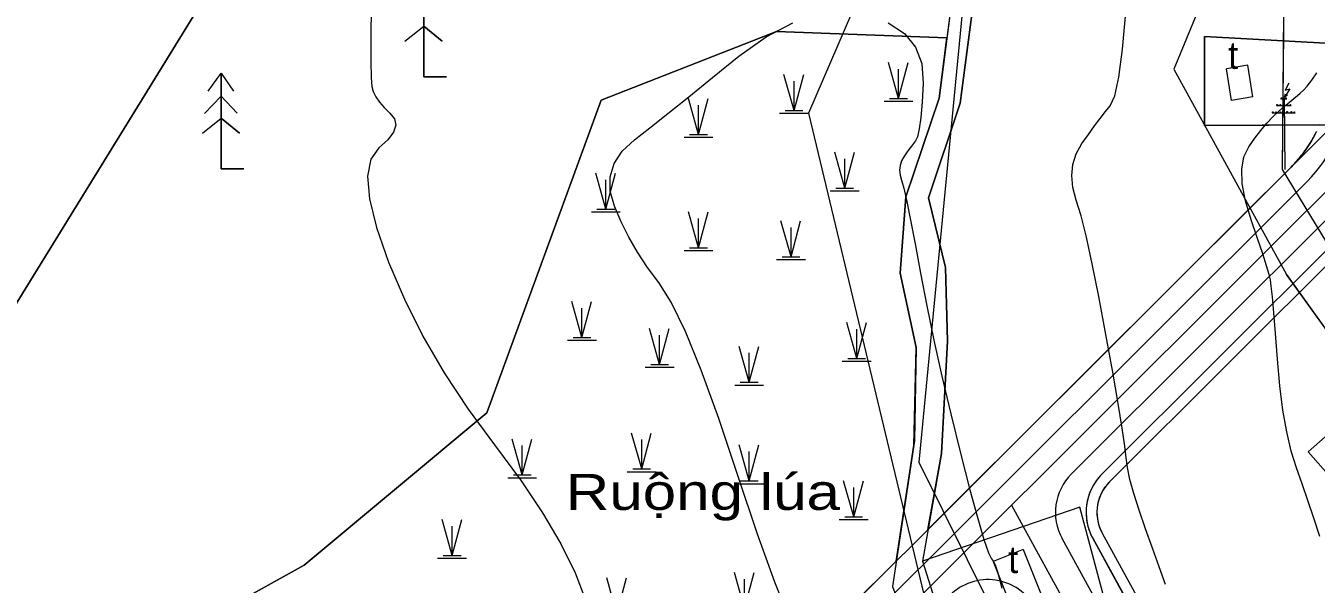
# Model space of a CAD drawing. Header units: metres. Extents: x 533049 to 537618, y 1849954 to 1852676.
# Drawn here: x 534180.9 to 534419.7, y 1851962.1 to 1852065.4 of the extents above; entities that cross this region are included whole.
import ezdxf

# ---------------------------------------------------------------- set-up
doc = ezdxf.new("R2010")
doc.units = ezdxf.units.M
doc.header["$LTSCALE"] = 2
for name, color, linetype, lineweight in [('13', 7, 'Continuous', 13), ('20', 7, 'Continuous', 13), ('38', 7, 'Continuous', 13), ('47', 7, 'Continuous', 13), ('48', 7, 'Continuous', 13), ('50', 7, 'Continuous', 13), ('52', 7, 'Continuous', 13), ('54', 7, 'Continuous', 13), ('55', 7, 'Continuous', 13), ('57', 7, 'Continuous', 13), ('60', 7, 'Continuous', 13), ('63', 7, 'Continuous', 13)]:
    doc.layers.add(name, color=color, linetype=linetype, lineweight=lineweight)

msp = doc.modelspace()

# ---------------------------------------------------------------- linework, layer by layer
at = {"linetype": 'Continuous', "lineweight": 13}
for points in [[(534424.59, 1852047.05), (534399.05, 1852046.95), (534399.05, 1852063.42), (534423.92, 1852062.01), (534423.34, 1852051.79)], [(534363.19, 1851922.52), (534388.54, 1851929.31), (534375.95, 1851976.31), (534346.81, 1851966.37), (534351.27, 1851952.29), (534357.23, 1851938.33)]]:
    msp.add_lwpolyline(points, close=True, dxfattribs=at)
at = {"layer": '13'}
for points in [[(534431.21, 1852044.41), (534248.25, 1851861.97), (534062.72, 1851708.69), (534061.78, 1851707.91), (534060.84, 1851707.13), (534059.91, 1851706.34), (534058.98, 1851705.55), (534058.05, 1851704.76), (534057.13, 1851703.96), (534056.21, 1851703.15), (534055.29, 1851702.35), (534054.38, 1851701.54), (534053.47, 1851700.72), (534052.56, 1851699.91), (534051.65, 1851699.09)], [(534363.3, 1851976.69), (534468.01, 1851785.78)]]:
    msp.add_lwpolyline(points, dxfattribs=at)
at = {"layer": '20'}
for p, q in [((534407.07, 1852058.06), (534403.12, 1852057.44)), ((534408, 1852052.21), (534407.07, 1852058.06)), ((534408, 1852052.21), (534407.07, 1852058.06)), ((534404.05, 1852051.58), (534403.12, 1852057.44)), ((534408, 1852052.21), (534404.05, 1852051.58)), ((534434.71, 1851990.81), (534414.23, 1852019.36)), ((534365.49, 1851968.49), (534359.92, 1851966.27)), ((534365.49, 1851968.49), (534370.13, 1851956.82)), ((534359.92, 1851966.27), (534364.55, 1851954.61))]:
    msp.add_line(p, q, dxfattribs=at)
for points in [[(534420.89, 1851786.59), (534400.6, 1851829.81), (534364.97, 1851862.67), (534326.88, 1851878.18), (534328.29, 1851914.84), (534317.01, 1851941.62), (534285.97, 1851920.48), (534256.35, 1851895.1), (534215.44, 1851895.1), (534188.64, 1851914.84), (534194.28, 1851944.44), (534232.37, 1851965.59), (534266.22, 1851993.79), (534287.38, 1852051.6), (534319.83, 1852064.29), (534351.36, 1852063.16)], [(534414.23, 1852019.36), (534434.71, 1851990.81), (534534.24, 1851828.71), (534535.86, 1851829.97)]]:
    msp.add_lwpolyline(points, dxfattribs=at)
at = {"layer": '38'}
for points in [[(534425, 1852024.45), (534381.47, 1851981.04), (534381.22, 1851980.78), (534380.99, 1851980.52), (534380.76, 1851980.24), (534380.55, 1851979.95), (534380.36, 1851979.66), (534380.17, 1851979.35), (534380, 1851979.04), (534379.85, 1851978.72), (534379.71, 1851978.39), (534379.58, 1851978.06), (534379.47, 1851977.72), (534379.37, 1851977.38), (534379.29, 1851977.04), (534379.22, 1851976.69), (534379.17, 1851976.33), (534379.14, 1851975.98), (534379.12, 1851975.63), (534379.12, 1851975.27), (534379.13, 1851974.92), (534379.16, 1851974.56), (534379.2, 1851974.21), (534379.26, 1851973.86), (534379.33, 1851973.51), (534379.42, 1851973.17), (534379.53, 1851972.83), (534379.65, 1851972.49), (534379.79, 1851972.16), (534379.94, 1851971.84)], [(534425, 1852024.45), (534381.47, 1851981.04), (534381, 1851980.53), (534380.58, 1851979.99), (534380.21, 1851979.41), (534379.89, 1851978.81), (534379.62, 1851978.17), (534379.41, 1851977.52), (534379.25, 1851976.85), (534379.15, 1851976.17), (534379.12, 1851975.48), (534379.14, 1851974.8), (534379.21, 1851974.11), (534379.35, 1851973.44), (534379.55, 1851972.78), (534379.8, 1851972.14), (534380.1, 1851971.53), (534478.75, 1851791.68)], [(534434.94, 1851967.64), (534418.22, 1851986.56), (534441.27, 1852006.93)], [(534434.94, 1851967.64), (534418.22, 1851986.56), (534441.27, 1852006.93)], [(534379.94, 1851971.84), (534380.1, 1851971.53), (534478.75, 1851791.68)]]:
    msp.add_lwpolyline(points, dxfattribs=at)
at = {"layer": '47'}
msp.add_lwpolyline([(534317.01, 1851941.62), (534341.96, 1851966.36), (534345.35, 1851988.6), (534345.64, 1852005.86), (534342.71, 1852019.61), (534343.76, 1852033.72), (534349.89, 1852051.98), (534351.36, 1852063.16), (534319.83, 1852064.29), (534287.38, 1852051.6), (534266.22, 1851993.79), (534232.37, 1851965.59), (534194.28, 1851944.44), (534188.64, 1851914.84), (534215.44, 1851895.1), (534256.35, 1851895.1), (534285.97, 1851920.48)], close=True, dxfattribs=at)
at = {"layer": '48'}
for points in [[(533977.24, 1851648.42), (534130.24, 1851934.92), (534331.46, 1852261.17)], [(534352.91, 1852074.99), (534351.36, 1852063.16), (534319.83, 1852064.29), (534287.38, 1852051.6), (534266.22, 1851993.79), (534232.37, 1851965.59), (534194.28, 1851944.44), (534188.64, 1851914.84), (534215.44, 1851895.1), (534256.35, 1851895.1), (534285.97, 1851920.48), (534317.05, 1851941.52), (534243.03, 1851867.72), (534057.43, 1851714.38), (534044.12, 1851702.7)]]:
    msp.add_lwpolyline(points, dxfattribs=at)
msp.add_lwpolyline([(534426.05, 1852086.94), (534423.73, 1852074.6), (534422.53, 1852062.09), (534399.05, 1852063.42), (534399.05, 1852046.95), (534422.88, 1852047.05), (534347.84, 1851972.23), (534350.32, 1851986.26), (534351.49, 1852007.03), (534351.09, 1852020.67), (534347.92, 1852033.55), (534353.81, 1852051.07), (534356.89, 1852074.52), (534357.95, 1852084.9), (534361.13, 1852090.66), (534368.81, 1852102.34), (534370.32, 1852106.19), (534373.77, 1852104.83), (534426.12, 1852087.19)], close=True, dxfattribs=at)
at = {"layer": '50'}
msp.add_lwpolyline([(536135.62, 1851789.73), (535515.36, 1851926.72), (535258.49, 1851965.9), (535022.43, 1852017.88), (534680.94, 1852158.74), (534430.49, 1852265.01), (534355.97, 1852086.41), (534346.15, 1851984.65), (534462.32, 1851750.84), (534498.61, 1851623.52), (534531.69, 1851526.54), (534597.01, 1851432.26), (534785.89, 1851296.54), (534919.76, 1851224.01), (534977.19, 1851164.91), (535024.77, 1851103.67), (535103, 1851049.68), (535187.68, 1851009.38), (535275.89, 1851002.01), (535384.77, 1851022.15), (535615.7, 1851282.83), (535719.73, 1851373.89), (535864.09, 1851423.05), (536000.84, 1851463.59)], dxfattribs=at)
at = {"layer": '52'}
msp.add_lwpolyline([(534424.59, 1852047.05), (534399.05, 1852046.95), (534399.05, 1852063.42), (534423.92, 1852062.01), (534423.34, 1852051.79)], close=True, dxfattribs=at)
at = {"layer": '54'}
for p, q in [((534374.36, 1851982.43), (534423.85, 1852031.77)), ((534472.61, 1851788.31), (534372.66, 1851970.54))]:
    msp.add_line(p, q, dxfattribs=at)
msp.add_lwpolyline([(534418.02, 1852036.55), (534245.72, 1851864.75), (534060.16, 1851711.44)], dxfattribs=at)
for centre, radius, start, end in [((534400.37, 1852054.25), 25, 314.9169, 359.2786), ((534381.43, 1851975.35), 10, 134.9169, 208.7456), ((534358.94, 1851952.93), 10, 28.7456, 134.9169)]:
    msp.add_arc(centre, radius, start, end, dxfattribs=at)
at = {"layer": '55'}
for p, q in [((534380.05, 1851982.46), (534423.59, 1852025.86)), ((534477, 1851790.71), (534378.35, 1851970.57))]:
    msp.add_line(p, q, dxfattribs=at)
for points in [[(534356.89, 1852074.52), (534353.81, 1852051.07), (534347.92, 1852033.55), (534351.09, 1852020.67), (534351.49, 1852007.03), (534350.32, 1851986.26), (534347.84, 1851972.23), (534415.05, 1852039.24), (534415.28, 1852039.48), (534415.51, 1852039.71), (534415.74, 1852039.95), (534415.96, 1852040.19), (534416.17, 1852040.44), (534416.39, 1852040.68), (534416.6, 1852040.93), (534416.81, 1852041.18), (534417.01, 1852041.44), (534417.21, 1852041.7), (534417.41, 1852041.96), (534417.6, 1852042.22), (534417.8, 1852042.49), (534417.98, 1852042.75), (534418.17, 1852043.02), (534418.35, 1852043.3), (534418.52, 1852043.57), (534418.7, 1852043.85), (534418.87, 1852044.13), (534419.03, 1852044.41), (534419.19, 1852044.69), (534419.35, 1852044.98), (534419.51, 1852045.27), (534419.66, 1852045.56), (534419.8, 1852045.85)], [(534420.35, 1852047.04), (534399.05, 1852046.95), (534399.05, 1852063.42), (534422.53, 1852062.09)], [(534419.73, 1852045.7), (534419.42, 1852045.11), (534419.1, 1852044.53), (534418.76, 1852043.95), (534418.41, 1852043.39), (534418.04, 1852042.83), (534417.65, 1852042.29), (534417.25, 1852041.75), (534416.84, 1852041.23), (534416.41, 1852040.71), (534415.97, 1852040.21), (534415.52, 1852039.72), (534415.05, 1852039.24), (534243.03, 1851867.72), (534057.43, 1851714.38), (534056.49, 1851713.6), (534055.55, 1851712.81), (534054.62, 1851712.03), (534053.69, 1851711.23), (534052.76, 1851710.44), (534051.84, 1851709.64)], [(534423.59, 1852025.86), (534380.05, 1851982.46), (534379.75, 1851982.14), (534379.45, 1851981.8), (534379.18, 1851981.45), (534378.91, 1851981.1), (534378.67, 1851980.73), (534378.44, 1851980.35), (534378.23, 1851979.95), (534378.03, 1851979.56), (534377.85, 1851979.15), (534377.7, 1851978.73), (534377.56, 1851978.31), (534377.43, 1851977.88), (534377.33, 1851977.45), (534377.25, 1851977.01), (534377.19, 1851976.57), (534377.14, 1851976.13), (534377.12, 1851975.69), (534377.12, 1851975.24), (534377.13, 1851974.8), (534377.17, 1851974.36), (534377.22, 1851973.92), (534377.3, 1851973.48), (534377.39, 1851973.04), (534377.5, 1851972.62), (534377.63, 1851972.19), (534377.79, 1851971.77), (534377.95, 1851971.36), (534378.14, 1851970.96)], [(534378.14, 1851970.96), (534378.35, 1851970.57), (534477, 1851790.71)]]:
    msp.add_lwpolyline(points, dxfattribs=at)
msp.add_arc((534387.12, 1851975.37), 10, 134.9169, 208.7456, dxfattribs=at)
at = {"layer": '57'}
for p, q in [((534413.45, 1852038.8), (534413.86, 1852082.32)), ((534413.45, 1852038.8), (534413.86, 1852082.32)), ((534254.51, 1852073.59), (534254.51, 1852055.92)), ((534251.03, 1852062.53), (534254.51, 1852065.31)), ((534257.92, 1852062.53), (534254.51, 1852065.31)), ((534342.4, 1852051.92), (534340.54, 1852058.56)), ((534342.4, 1852051.92), (534344.18, 1852058.56)), ((534407.07, 1852058.06), (534403.12, 1852057.44)), ((534408, 1852052.21), (534407.07, 1852058.06)), ((534408, 1852052.21), (534407.07, 1852058.06)), ((534217.01, 1852056.59), (534217.01, 1852038.92)), ((534254.51, 1852055.92), (534258.72, 1852055.92)), ((534323.05, 1852049.71), (534321.19, 1852056.35)), ((534323.05, 1852049.71), (534324.84, 1852056.35)), ((534342.4, 1852051.92), (534342.4, 1852057.35)), ((534404.05, 1852051.58), (534403.12, 1852057.44)), ((534323.05, 1852049.71), (534323.05, 1852055.14)), ((534213.95, 1852049.15), (534217.01, 1852052.35)), ((534219.99, 1852049.22), (534217.01, 1852052.35)), ((534305.36, 1852045.29), (534303.5, 1852051.93)), ((534305.36, 1852045.29), (534307.15, 1852051.93)), ((534305.36, 1852045.29), (534305.36, 1852050.72)), ((534339.72, 1852051.4), (534345.06, 1852051.4)), ((534340.75, 1852051.92), (534344.04, 1852051.92)), ((534408, 1852052.21), (534404.05, 1852051.58)), ((534412.36, 1852050.61), (534415.08, 1852050.61)), ((534413.18, 1852051.86), (534414.26, 1852051.86)), ((534413.87, 1852052.17), (534414.02, 1852052.78)), ((534213.53, 1852045.53), (534217.01, 1852048.31)), ((534220.42, 1852045.53), (534217.01, 1852048.31)), ((534320.38, 1852049.19), (534325.71, 1852049.19)), ((534321.4, 1852049.71), (534324.7, 1852049.71)), ((534411.55, 1852049.28), (534415.83, 1852049.28)), ((534302.69, 1852044.77), (534308.02, 1852044.77)), ((534303.71, 1852045.29), (534307.01, 1852045.29)), ((534332.45, 1852035.34), (534330.58, 1852041.99)), ((534332.45, 1852035.34), (534334.23, 1852041.99)), ((534217.01, 1852038.92), (534221.22, 1852038.92)), ((534332.45, 1852035.34), (534332.45, 1852040.77)), ((534288.22, 1852031.47), (534286.36, 1852038.12)), ((534288.22, 1852031.47), (534290.01, 1852038.12)), ((534288.22, 1852031.47), (534288.22, 1852036.9)), ((534329.77, 1852034.83), (534335.11, 1852034.83)), ((534330.8, 1852035.34), (534334.09, 1852035.34)), ((534286.58, 1852031.47), (534289.87, 1852031.47)), ((534285.55, 1852030.96), (534290.89, 1852030.96)), ((534305.36, 1852024.29), (534303.5, 1852030.94)), ((534305.36, 1852024.29), (534307.15, 1852030.94)), ((534305.36, 1852024.29), (534305.36, 1852029.72)), ((534322.5, 1852022.63), (534320.63, 1852029.28)), ((534322.5, 1852022.63), (534324.28, 1852029.28)), ((534322.5, 1852022.63), (534322.5, 1852028.06)), ((534303.71, 1852024.29), (534307.01, 1852024.29)), ((534302.69, 1852023.78), (534308.02, 1852023.78)), ((534319.82, 1852022.12), (534325.16, 1852022.12)), ((534320.85, 1852022.63), (534324.14, 1852022.63)), ((534434.71, 1851990.81), (534414.23, 1852019.36)), ((534283.8, 1852007.71), (534281.94, 1852014.36)), ((534283.8, 1852007.71), (534285.59, 1852014.36)), ((534283.8, 1852007.71), (534283.8, 1852013.14)), ((534334.66, 1852003.85), (534332.8, 1852010.49)), ((534334.66, 1852003.85), (534336.44, 1852010.49)), ((534282.15, 1852007.71), (534285.45, 1852007.71)), ((534298.17, 1852002.74), (534296.31, 1852009.39)), ((534298.17, 1852002.74), (534299.96, 1852009.39)), ((534298.17, 1852002.74), (534298.17, 1852008.17)), ((534334.66, 1852003.85), (534334.66, 1852009.28)), ((534281.13, 1852007.2), (534286.46, 1852007.2)), ((534314.76, 1851999.43), (534312.89, 1852006.07)), ((534314.76, 1851999.43), (534316.54, 1852006.07)), ((534296.53, 1852002.74), (534299.82, 1852002.74)), ((534314.76, 1851999.43), (534314.76, 1852004.86)), ((534331.99, 1852003.33), (534337.32, 1852003.33)), ((534333.01, 1852003.85), (534336.3, 1852003.85)), ((534295.5, 1852002.23), (534300.84, 1852002.23)), ((534312.08, 1851998.91), (534317.42, 1851998.91)), ((534313.11, 1851999.43), (534316.4, 1851999.43)), ((534272.74, 1851982.3), (534270.88, 1851988.94)), ((534272.74, 1851982.3), (534274.53, 1851988.94)), ((534294.86, 1851983.4), (534292.99, 1851990.05)), ((534294.86, 1851983.4), (534296.64, 1851990.05)), ((534294.86, 1851983.4), (534294.86, 1851988.83)), ((534272.74, 1851982.3), (534272.74, 1851987.73)), ((534314.76, 1851981.19), (534312.89, 1851987.84)), ((534314.76, 1851981.19), (534316.54, 1851987.84)), ((534314.76, 1851981.19), (534314.76, 1851986.62)), ((534270.07, 1851981.79), (534275.41, 1851981.79)), ((534271.1, 1851982.3), (534274.39, 1851982.3)), ((534292.18, 1851982.89), (534297.52, 1851982.89)), ((534293.21, 1851983.4), (534296.5, 1851983.4)), ((534312.08, 1851980.68), (534317.42, 1851980.68)), ((534313.11, 1851981.19), (534316.4, 1851981.19)), ((534334.11, 1851974.56), (534332.24, 1851981.21)), ((534334.11, 1851974.56), (534335.89, 1851981.21)), ((534334.11, 1851974.56), (534334.11, 1851979.99)), ((534259.77, 1851967.41), (534257.9, 1851974.06)), ((534259.77, 1851967.41), (534261.55, 1851974.06)), ((534331.43, 1851974.05), (534336.77, 1851974.05)), ((534332.46, 1851974.56), (534335.75, 1851974.56)), ((534259.77, 1851967.41), (534259.77, 1851972.84)), ((534257.09, 1851966.9), (534262.43, 1851966.9)), ((534258.12, 1851967.41), (534261.41, 1851967.41)), ((534365.49, 1851968.49), (534359.92, 1851966.27)), ((534365.49, 1851968.49), (534370.13, 1851956.82)), ((534359.92, 1851966.27), (534364.55, 1851954.61)), ((534290.26, 1851956.6), (534288.4, 1851963.24)), ((534290.26, 1851956.6), (534292.05, 1851963.24)), ((534313.87, 1851957.58), (534312.01, 1851964.23)), ((534313.87, 1851957.58), (534315.65, 1851964.23)), ((534313.87, 1851957.58), (534313.87, 1851963.01))]:
    msp.add_line(p, q, dxfattribs=at)
for points in [[(534435.02, 1852302.37), (534325.71, 1852049.19), (534353.83, 1851932.14), (534451.75, 1851760.49), (534494.45, 1851609.32), (534521.83, 1851454.44), (534874.05, 1851297.73), (534980, 1851227.29), (535025.24, 1851130.42), (535137.95, 1851046.53), (535351.89, 1851022.3), (535580.63, 1851242.44), (535635.17, 1851288.02), (535713.4, 1851370.26), (536002.39, 1851411.84), (536158.13, 1851571.22), (536125.74, 1851798.92), (536134.24, 1851845.92), (534499.3, 1852312.5)], [(534412.44, 1852050.61), (534412.44, 1852050.81), (534412.53, 1852050.81), (534412.53, 1852050.61)], [(534413.03, 1852050.61), (534413.03, 1852050.81), (534413.12, 1852050.81), (534413.12, 1852050.61)], [(534413.24, 1852051.86), (534413.24, 1852052.06), (534413.33, 1852052.06), (534413.33, 1852051.86)], [(534414.08, 1852051.86), (534414.08, 1852052.06), (534414.17, 1852052.06), (534414.17, 1852051.86)], [(534414.29, 1852050.62), (534414.29, 1852050.82), (534414.38, 1852050.82), (534414.38, 1852050.62)], [(534414.88, 1852050.61), (534414.88, 1852050.81), (534414.97, 1852050.81), (534414.97, 1852050.61)], [(534411.63, 1852049.27), (534411.63, 1852049.47), (534411.72, 1852049.47), (534411.72, 1852049.27)], [(534412.22, 1852049.27), (534412.22, 1852049.47), (534412.31, 1852049.47), (534412.31, 1852049.27)], [(534413.03, 1852049.27), (534413.03, 1852049.47), (534413.12, 1852049.47), (534413.12, 1852049.27)], [(534414.29, 1852049.28), (534414.29, 1852049.49), (534414.38, 1852049.49), (534414.38, 1852049.28)], [(534415.05, 1852049.28), (534415.05, 1852049.49), (534415.13, 1852049.49), (534415.13, 1852049.28)], [(534415.64, 1852049.27), (534415.64, 1852049.47), (534415.72, 1852049.47), (534415.72, 1852049.27)]]:
    msp.add_lwpolyline(points, close=True, dxfattribs=at)
for points in [[(534436.63, 1852157.45), (534401.85, 1852077.98), (534393.33, 1852057.34), (534414.23, 1852019.36)], [(534436.63, 1852157.45), (534401.85, 1852077.98), (534393.33, 1852057.34), (534414.23, 1852019.36)], [(534443.17, 1851989.95), (534413.45, 1852038.8), (534413.86, 1852082.32)], [(534443.17, 1851989.95), (534413.45, 1852038.8), (534413.86, 1852082.32)], [(534352.91, 1852074.99), (534349.89, 1852051.98), (534343.76, 1852033.72), (534342.71, 1852019.61), (534345.64, 1852005.86), (534345.35, 1851988.6), (534341.25, 1851961.69), (534346.52, 1851947.65), (534353.83, 1851932.14), (534358.22, 1851921.32), (534361.13, 1851911.02), (534362.78, 1851902.19), (534365.86, 1851894.59), (534379.94, 1851880.55), (534382.61, 1851873.99), (534389.3, 1851861.7), (534396.33, 1851848.69), (534410.47, 1851834.06), (534418.82, 1851825.46), (534422.39, 1851821.78)], [(534356.89, 1852074.52), (534353.81, 1852051.07), (534347.92, 1852033.55), (534351.09, 1852020.67), (534351.49, 1852007.03), (534350.32, 1851986.26), (534346.81, 1851966.37), (534351.27, 1851952.29), (534357.23, 1851938.33), (534363.19, 1851922.52), (534365.86, 1851910.61), (534367.3, 1851903.83), (534370.89, 1851898.41), (534383.44, 1851882.59), (534386.23, 1851875.71), (534392.82, 1851863.61), (534399.59, 1851851.07), (534413.34, 1851836.84), (534421.69, 1851828.25)], [(534258.72, 1852055.92), (534254.51, 1852055.92), (534254.51, 1852073.59)], [(534244.78, 1852068.97), (534244.7, 1852063.19), (534244.7, 1852058.79), (534244.77, 1852055.78), (534244.9, 1852054.15), (534245.17, 1852053.21), (534245.64, 1852052.24), (534246.31, 1852051.26), (534247.18, 1852050.25), (534248.25, 1852049.23), (534249.1, 1852048.14), (534249.33, 1852046.96), (534248.92, 1852045.67), (534247.88, 1852044.28), (534246.22, 1852042.79), (534244.7, 1852040.72), (534244.12, 1852037.57), (534244.48, 1852033.34), (534245.77, 1852028.05), (534248, 1852021.67), (534250.94, 1852014.8), (534254.37, 1852007.97), (534258.3, 1852001.21), (534262.72, 1851994.49), (534267.64, 1851987.84), (534272.44, 1851981.39), (534276.52, 1851975.3), (534279.88, 1851969.57), (534282.52, 1851964.21), (534284.43, 1851959.2)], [(534391.8, 1851962.03), (534390.62, 1851965.31), (534389.38, 1851968.74), (534388.1, 1851972.34), (534386.91, 1851975.8), (534385.95, 1851978.84), (534385.24, 1851981.46), (534384.76, 1851983.66), (534384.53, 1851985.43), (534384.29, 1851987.59), (534383.79, 1851990.95), (534383.05, 1851995.52), (534382.05, 1852001.29), (534380.8, 1852008.26), (534379.48, 1852015.31), (534378.27, 1852021.32), (534377.17, 1852026.3), (534376.18, 1852030.23), (534375.3, 1852033.13), (534374.68, 1852035.45), (534374.47, 1852037.65), (534374.68, 1852039.74), (534375.3, 1852041.71), (534376.33, 1852043.57), (534377.53, 1852045.29), (534378.65, 1852046.85), (534379.7, 1852048.25), (534380.68, 1852049.49), (534381.58, 1852050.57), (534382.41, 1852052.4), (534383.16, 1852055.89), (534383.84, 1852061.03), (534384.45, 1852067.82)], [(534251.03, 1852062.53), (534254.51, 1852065.31), (534257.92, 1852062.53)], [(534322.34, 1851955.4), (534319.49, 1851962.47), (534316.28, 1851971.34), (534312.72, 1851982.02), (534309.15, 1851992.72), (534305.89, 1852001.66), (534302.94, 1852008.83), (534300.31, 1852014.24), (534298, 1852017.89), (534295.95, 1852020.67), (534294.1, 1852023.47), (534292.47, 1852026.29), (534291.03, 1852029.14), (534289.81, 1852032.01), (534289.05, 1852034.81), (534289.05, 1852037.43), (534289.79, 1852039.89), (534291.27, 1852042.17), (534293.5, 1852044.27), (534296.35, 1852046.51), (534299.72, 1852049.17), (534303.59, 1852052.26), (534307.97, 1852055.78), (534312.85, 1852059.73), (534317.91, 1852063.36), (534322.82, 1852065.93)], [(534340.5, 1852065.89), (534343.48, 1852063.94), (534345.56, 1852061.44), (534346.72, 1852058.39), (534346.97, 1852054.79), (534346.75, 1852051.27), (534346.5, 1852048.43), (534346.21, 1852046.29), (534345.9, 1852044.84), (534345.55, 1852044.07), (534345.18, 1852043.62), (534344.77, 1852043.1), (534344.33, 1852042.52), (534343.86, 1852041.87), (534343.36, 1852041.15), (534342.93, 1852040.37), (534342.67, 1852039.55), (534342.59, 1852038.68), (534342.67, 1852037.76), (534342.93, 1852036.79), (534343.35, 1852035.31), (534343.91, 1852032.86), (534344.61, 1852029.42), (534345.46, 1852025.02), (534346.46, 1852019.63), (534347.61, 1852013.6), (534348.92, 1852007.25), (534350.4, 1852000.59), (534352.05, 1851993.61), (534353.87, 1851986.32), (534355.61, 1851979.57), (534357.06, 1851974.25), (534358.2, 1851970.34), (534359.04, 1851967.86), (534359.58, 1851966.79), (534359.97, 1851966.28), (534360.35, 1851965.48), (534360.73, 1851964.4), (534361.11, 1851963.02), (534361.49, 1851961.35)], [(534420.89, 1851786.59), (534400.6, 1851829.81), (534364.97, 1851862.67), (534326.88, 1851878.18), (534328.29, 1851914.84), (534317.01, 1851941.62), (534285.97, 1851920.48), (534256.35, 1851895.1), (534215.44, 1851895.1), (534188.64, 1851914.84), (534194.28, 1851944.44), (534232.37, 1851965.59), (534266.22, 1851993.79), (534287.38, 1852051.6), (534319.83, 1852064.29), (534351.36, 1852063.16)], [(534214.59, 1852053.3), (534217.01, 1852056.59), (534219.28, 1852053.3)], [(534214.59, 1852053.3), (534217.01, 1852056.59), (534219.28, 1852053.3)], [(534221.22, 1852038.92), (534217.01, 1852038.92), (534217.01, 1852056.59)], [(534420.41, 1851970.91), (534419.27, 1851974.3), (534418.17, 1851977.54), (534417.09, 1851980.64), (534416.05, 1851983.59), (534415.09, 1851986.7), (534414.26, 1851990.26), (534413.55, 1851994.29), (534412.97, 1851998.78), (534412.52, 1852003.73), (534412.16, 1852008.46), (534411.85, 1852012.29), (534411.59, 1852015.22), (534411.39, 1852017.24), (534411.24, 1852018.37), (534411, 1852019.36), (534410.52, 1852020.96), (534409.81, 1852023.18), (534408.86, 1852026.01), (534407.67, 1852029.46), (534406.6, 1852033.01), (534406.03, 1852036.14), (534405.94, 1852038.84), (534406.34, 1852041.13), (534407.23, 1852042.99), (534408.36, 1852044.57), (534409.49, 1852046.02), (534410.6, 1852047.33), (534411.71, 1852048.51), (534412.81, 1852049.56), (534413.85, 1852050.48), (534414.76, 1852051.27), (534415.55, 1852051.95), (534416.22, 1852052.5), (534416.77, 1852052.93), (534417.33, 1852053.44), (534418.03, 1852054.23), (534418.87, 1852055.31), (534419.85, 1852056.66)], [(534414.64, 1852054.77), (534413.96, 1852053.48), (534414.85, 1852053.74), (534413.87, 1852052.13), (534414.42, 1852052.58)], [(534213.95, 1852049.15), (534217.01, 1852052.35), (534219.99, 1852049.22)], [(534413.45, 1852038.8), (534413.6, 1852051.96), (534413.78, 1852051.96), (534413.88, 1852038.8)], [(534213.53, 1852045.53), (534217.01, 1852048.31), (534220.42, 1852045.53)], [(534414.23, 1852019.36), (534434.71, 1851990.81), (534534.24, 1851828.71), (534535.86, 1851829.97)]]:
    msp.add_lwpolyline(points, dxfattribs=at)
at = {"layer": '60'}
for points in [[(533867.55, 1851553.31), (533871.83, 1851556.27), (533977.24, 1851648.42), (534130.24, 1851934.92), (534331.46, 1852261.17)], [(534352.91, 1852074.99), (534351.36, 1852063.16), (534319.83, 1852064.29), (534287.38, 1852051.6), (534266.22, 1851993.79), (534232.37, 1851965.59), (534194.28, 1851944.44), (534188.64, 1851914.84), (534215.44, 1851895.1), (534256.35, 1851895.1), (534285.97, 1851920.48), (534317.05, 1851941.52), (534243.03, 1851867.72), (534057.43, 1851714.38), (534056.49, 1851713.6), (534055.55, 1851712.81), (534054.62, 1851712.03), (534053.69, 1851711.23), (534052.76, 1851710.44), (534051.84, 1851709.64)]]:
    msp.add_lwpolyline(points, dxfattribs=at)
msp.add_lwpolyline([(534317.01, 1851941.62), (534341.96, 1851966.36), (534345.21, 1851987.69), (534345.64, 1852005.86), (534342.71, 1852019.61), (534343.76, 1852033.72), (534349.89, 1852051.98), (534351.36, 1852063.16), (534319.83, 1852064.29), (534287.38, 1852051.6), (534266.22, 1851993.79), (534232.37, 1851965.59), (534194.28, 1851944.44), (534188.64, 1851914.84), (534215.44, 1851895.1), (534256.35, 1851895.1), (534285.97, 1851920.48)], close=True, dxfattribs=at)
at = {"layer": '63'}
msp.add_lwpolyline([(536154.15, 1851837.61), (534610.33, 1852284.54), (534600.31, 1852290.54), (534590.7, 1852288.94), (534492.16, 1852324.08), (534334.22, 1852264.06), (534331.46, 1852261.17), (534130.24, 1851934.92), (533977.24, 1851648.42), (533635.79, 1851349.93), (533873.14, 1850873.11), (533992.12, 1850668.54), (534105.11, 1850436.65), (534145.61, 1850408.52), (534298.24, 1850375.42), (534676.74, 1850366.42), (535302.12, 1850496.66), (535596.71, 1850749.44), (535598.06, 1850750.65), (535665.24, 1850813.42), (535773.24, 1850864.92), (535903.24, 1850946.42), (536051.24, 1851044.92)], dxfattribs=at)

# ---------------------------------------------------------------- texts
at = {"layer": '20'}
for p in [(534403.4, 1852057.4), (534362.68, 1851964.14)]:
    msp.add_text('t', height=5, dxfattribs=at).set_placement(p)
at = {"layer": '57'}
for p in [(534403.4, 1852057.4), (534362.68, 1851964.14)]:
    msp.add_text('t', height=5, dxfattribs=at).set_placement(p)
at = {"layer": '57', "width": 1.25}
msp.add_text('Ruộng lúa', height=6.657, dxfattribs=at).set_placement((534280.82, 1851975.83))

doc.saveas('drawing.dxf')
